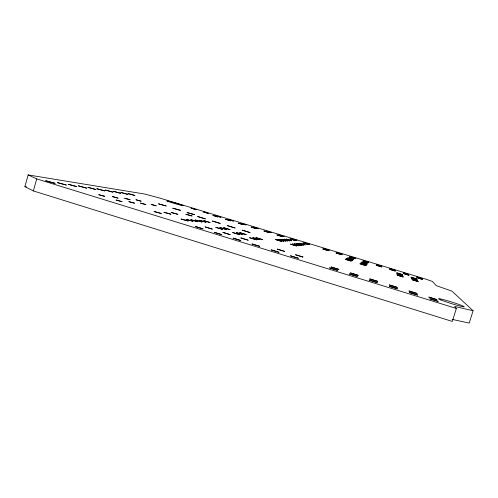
<?xml version="1.0" encoding="UTF-8"?>
<svg xmlns="http://www.w3.org/2000/svg" width="498" height="498" viewBox="0 0 498 498"><rect width="100%" height="100%" fill="white"/><g stroke="black" fill="none" stroke-linecap="round" stroke-linejoin="round"><path stroke-width="0.75" d="M473.1 310.752L454.599 306.438L456.38 308.449L452.302 321.422L33.378 190.946L24.9 186.613L28.149 174.916L144.769 194.052L160.792 198.36L425.485 279.042L432.507 281.482L436.13 285.572L451.979 291.156L473.1 310.752L469.203 323.084L452.116 319.38M33.378 190.946L36.728 178.906L28.149 174.916M24.9 186.613L26.438 186.812M36.728 178.906L456.38 308.449M195.54 226.54L203.003 228.843L195.54 226.54M196.069 209.633L191.132 208.189L196.069 209.633M195.353 220.004L201.858 222.002L195.353 220.004M194.643 214.682L187.148 212.596L194.643 214.682M192.95 221.305L186.14 219.325L192.95 221.305M191.979 215.958L185.897 214.271L191.979 215.958M190.852 219.674L197.501 221.716L190.852 219.674M188.182 220.988L181.16 219.064L188.182 220.988M180.344 210.305L172.812 208.208L180.344 210.305M177.755 214.296L171.237 212.497L177.755 214.296M170.845 214.177L164.01 212.297L170.845 214.177M161.265 213.48L154.069 211.513L161.265 213.48M166.127 205.954L158.563 203.85L166.127 205.954M156.204 205.823L151.193 204.435L156.204 205.823M145.808 204.56L140.548 203.103L145.808 204.56M141.065 201.186L136.029 199.785L141.065 201.186M134.448 203.172L128.907 201.646L134.448 203.172M130.034 199.717L124.749 198.254L130.034 199.717M121.979 201.653L116.134 200.047L121.979 201.653M134.858 195.477L128.092 193.585L134.858 195.477M117.982 198.111L112.417 196.573L117.982 198.111M127.918 194.419L120.933 192.471L127.918 194.419M120.584 193.305L113.382 191.3L120.584 193.305M104.767 196.349L98.89 194.737L104.767 196.349M112.828 192.122L105.389 190.055L112.828 192.122M104.617 190.877L96.929 188.742L104.617 190.877M95.902 189.551L87.947 187.341L95.902 189.551M86.646 188.138L78.398 185.86L86.646 188.138M76.785 186.638L68.232 184.279L76.785 186.638M66.271 185.038L57.382 182.592L66.271 185.038M55.023 183.326L45.772 180.786L55.023 183.326M438.115 301.352L429.917 298.825L438.115 301.352M436.87 299.591L428.89 297.125L436.87 299.591M417.666 295.046L409.53 292.538L417.666 295.046M416.963 293.453L409.039 291.013L416.963 293.453M397.373 288.79L389.305 286.3L397.373 288.79M397.205 287.365L389.343 284.943L397.205 287.365M377.247 282.584L369.242 280.113L377.247 282.584M377.602 281.326L369.802 278.924L377.602 281.326M357.278 276.421L349.335 273.975L357.278 276.421M418.239 281.6L412.207 279.758L418.239 281.6M358.149 275.332L350.411 272.948L358.149 275.332M417.704 280.679L411.79 278.868L417.704 280.679M417.187 279.789L411.385 278.015L417.187 279.789M422.621 279.409L417.119 277.728L422.621 279.409M416.689 278.93L410.999 277.193L416.689 278.93M403.181 277L397.186 275.164L403.181 277M422.049 278.606L416.652 276.956L422.049 278.606M337.463 270.314L329.583 267.88L337.463 270.314M338.845 269.381L331.164 267.015L338.845 269.381M402.944 276.166L397.062 274.367L402.944 276.166M402.708 275.363L396.943 273.601L402.708 275.363M402.484 274.597L396.825 272.867L402.484 274.597M408.895 275.22L403.43 273.551L408.895 275.22M408.578 274.491L403.206 272.854L408.578 274.491M395.25 271.061L389.81 269.399L395.25 271.061M298.296 258.232L290.539 255.841L298.296 258.232M395.169 270.408L389.828 268.777L395.169 270.408M302.933 257.043L295.557 254.771L302.933 257.043M365.924 265.608L360.017 263.803L365.924 265.608M366.41 265.004L360.614 263.23L366.41 265.004M381.673 266.916L376.264 265.266L381.673 266.916M381.835 266.343L376.525 264.718L381.835 266.343M366.877 264.419L361.187 262.683L366.877 264.419M278.942 252.262L271.242 249.89L278.942 252.262M367.325 263.859L361.741 262.153L367.325 263.859M284.532 251.372L277.205 249.118L284.532 251.372M351.171 261.095L345.295 259.302L351.171 261.095M351.943 260.585L346.178 258.823L351.943 260.585M259.738 246.342L252.1 243.983L259.738 246.342M368.171 262.801L362.793 261.157L368.171 262.801M368.576 262.297L363.285 260.684L368.576 262.297M352.684 260.087L347.025 258.356L352.684 260.087M353.393 259.607L347.841 257.914L353.393 259.607M240.683 240.466L233.101 238.125L240.683 240.466M354.738 258.699L349.391 257.068L354.738 258.699M355.379 258.275L350.119 256.669L355.379 258.275M248.122 240.167L240.908 237.944L248.122 240.167M341.379 254.627L336.057 253.003L341.379 254.627M342.25 254.273L337.022 252.673L342.25 254.273M221.772 234.633L214.246 232.311L221.772 234.633M256.451 239.831L249.641 237.739L256.451 239.831M230.12 234.62L222.955 232.417L230.12 234.62M259.514 239.706L252.853 237.664L259.514 239.706M296.528 245.968L290.539 244.138L296.528 245.968M328.089 250.569L322.797 248.956L328.089 250.569M262.44 239.588L255.928 237.59L262.44 239.588M298.408 245.738L292.538 243.945L298.408 245.738M329.197 250.289L323.993 248.701L329.197 250.289M300.213 245.52L294.455 243.759L300.213 245.52M301.956 245.302L296.304 243.578L301.956 245.302M239.463 234.608L232.703 232.535L239.463 234.608M283.76 241.256L277.921 239.47L283.76 241.256M212.248 229.117L205.132 226.926L212.248 229.117M303.624 245.103L298.084 243.41L303.624 245.103M242.9 234.608L236.289 232.572L242.9 234.608M281.582 241.393L275.631 239.575L281.582 241.393M285.846 241.125L280.119 239.376L285.846 241.125M305.237 244.904L299.796 243.242L305.237 244.904M246.186 234.602L239.719 232.616L246.186 234.602M287.856 240.995L282.235 239.277L287.856 240.995M222.594 229.429L215.877 227.362L222.594 229.429M309.731 244.356L304.571 242.781L309.731 244.356M289.786 240.87L284.271 239.189L289.786 240.87M226.403 229.541L219.836 227.524L226.403 229.541M308.287 244.53L303.033 242.931L308.287 244.53M291.647 240.752L286.232 239.102L291.647 240.752M230.045 229.646L223.614 227.673L230.045 229.646M250.008 232.56L242.215 230.176L250.008 232.56M296.845 240.422L291.704 238.859L296.845 240.422M295.171 240.528L289.948 238.934L295.171 240.528M206.023 222.276L199.661 220.321L206.023 222.276M235.031 227.978L227.287 225.606L235.031 227.978M284.022 236.513L278.911 234.956L284.022 236.513M210.007 222.538L203.775 220.626L210.007 222.538M282.129 236.55L276.925 234.963L282.129 236.55M269.15 232.591L263.977 231.01L269.15 232.591M220.147 223.421L212.447 221.062L220.147 223.421M271.261 232.622L266.175 231.072L271.261 232.622M205.35 218.89L197.7 216.543L205.35 218.89M251.683 227.2L251.092 227.082L256.24 228.65L251.683 227.2M258.568 228.75L253.507 227.213L258.568 228.75M245.937 224.903L240.908 223.365L245.937 224.903M243.391 224.735L238.274 223.172L243.391 224.735M233.375 221.068L228.37 219.543L233.375 221.068M230.618 220.838L225.526 219.282L230.618 220.838M213.486 215.547L212.839 215.41L217.906 216.96L213.486 215.547M220.875 217.259L215.927 215.808L220.875 217.259M208.438 213.468L203.483 211.955L208.438 213.468M440.935 299.97A13.39 0.791 17.4 0 0 462.966 306.731A13.39 0.791 17.4 0 0 450.173 301.551A13.39 0.791 17.4 0 0 440.935 299.97M169.177 201.833A8.653 0.355 16.3 0 0 183.139 205.749A8.653 0.355 16.3 0 0 173.161 202.381A8.653 0.355 16.3 0 0 169.177 201.833"/></g></svg>
